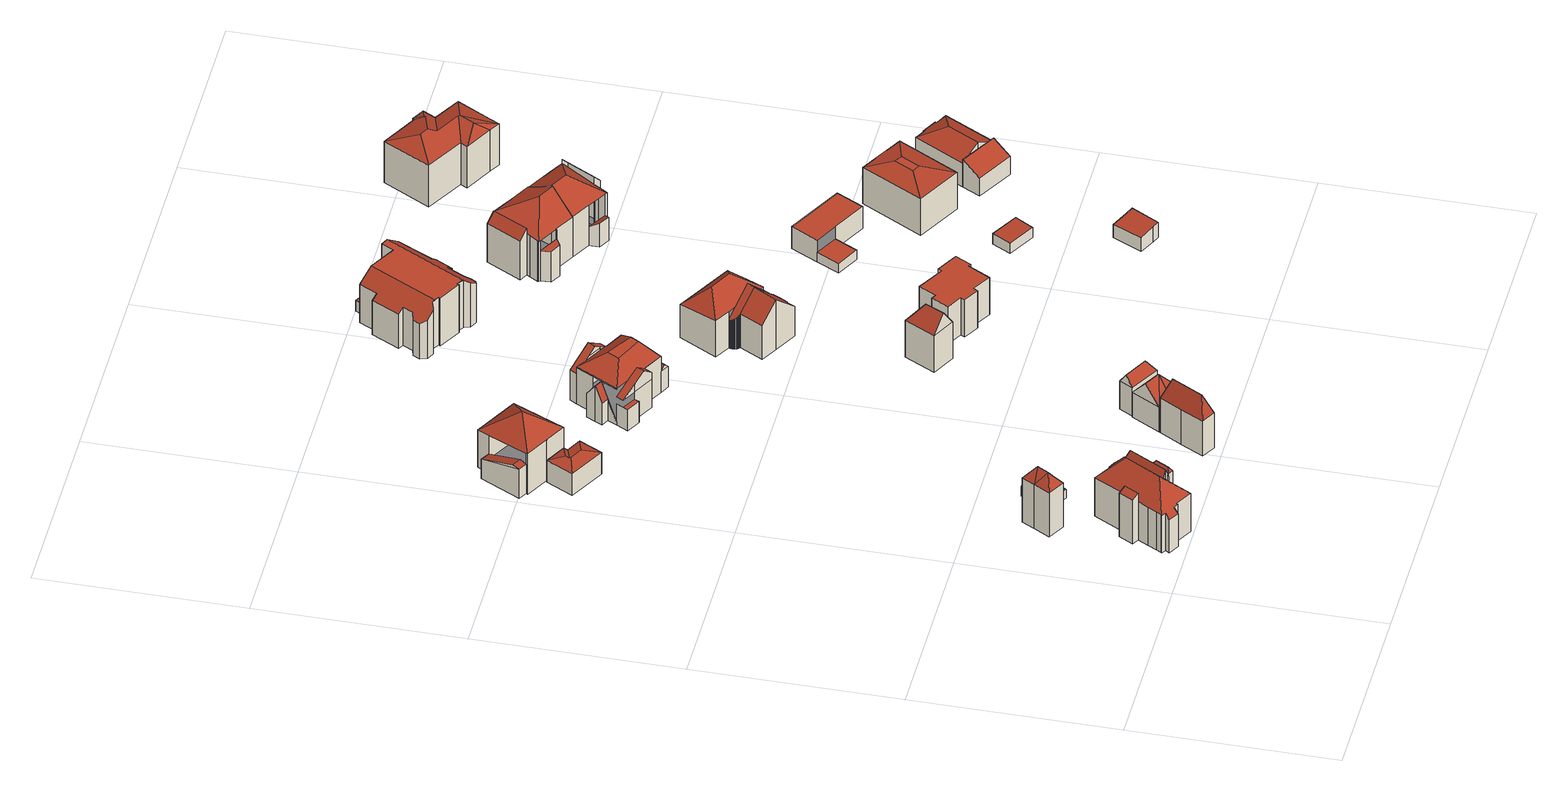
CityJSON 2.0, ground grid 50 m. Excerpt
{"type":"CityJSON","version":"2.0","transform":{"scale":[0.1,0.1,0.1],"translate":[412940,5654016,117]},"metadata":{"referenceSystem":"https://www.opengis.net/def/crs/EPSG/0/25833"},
"CityObjects":{
"building1":{"type":"Building","attributes":{"Dachtyp_tdc":"tdcFreeFormRoof","Gemeindeschluessel":14612000,"Dachneigung":53.16,"QualitaetDacherkennung":0,"Geometrietyp2DReferenz":"3000","BezugspunktDach":"2000","measuredHeight":15.74,"function":"31001_9998"},"geometry":[{"type":"MultiSurface","lod":"2","boundaries":[[[0,1,2]],[[3,4,5]],[[6,4,3]],[[0,4,6]],[[4,0,2]],[[3,5,7]],[[8,3,7]],[[8,6,3]],[[6,8,9]],[[0,6,9,1]],[[9,8,10,11]],[[8,7,12,10]],[[7,5,13,12]],[[5,4,14,13]],[[4,2,15,14]],[[2,1,16,15]],[[1,9,11,16]],[[11,10,12,13,14,15,16]]],"semantics":{"surfaces":[{"type":"RoofSurface"},{"type":"WallSurface"},{"type":"GroundSurface"}],"values":[0,0,0,0,0,0,0,0,0,0,1,1,1,1,1,1,1,2]}}]},
"building2":{"type":"Building","attributes":{"Gemeindeschluessel":14612000,"Geometrietyp2DReferenz":"3000","function":"31001_9998","roofType":"9999"},"children":["building2-1","building2-2","building2-3","building2-4"]},
"building2-1":{"type":"BuildingPart","attributes":{"Dachtyp_tdc":"tdcFreeFormRoof","Dachneigung":69.05,"QualitaetDacherkennung":25,"Geometrietyp2DReferenz":"3000","measuredHeight":12.78,"roofType":"5000"},"parents":["building2"],"geometry":[{"type":"MultiSurface","lod":"2","boundaries":[[[17,18,19,20]],[[21,22,23,24]],[[22,25,26,23]],[[25,27,28,26]],[[29,17,20,30]],[[25,22,21,18,17,31]],[[17,29,31]],[[29,27,25,31]],[[20,19,24,23,26,28,30]]],"semantics":{"surfaces":[{"type":"WallSurface"},{"type":"RoofSurface"},{"type":"GroundSurface"}],"values":[0,0,0,0,0,1,1,1,2]}}]},
"building2-2":{"type":"BuildingPart","attributes":{"Dachtyp_tdc":"tdcFreeFormRoof","Dachneigung":46.55,"QualitaetDacherkennung":43,"Geometrietyp2DReferenz":"3000","measuredHeight":16.27,"roofType":"5000"},"parents":["building2"],"geometry":[{"type":"MultiSurface","lod":"2","boundaries":[[[32,33,34]],[[35,36,37]],[[36,38,39,37]],[[38,40,41,39]],[[40,42,43,41]],[[42,44,45,43]],[[44,46,47,45]],[[46,48,49,47]],[[48,50,51,49]],[[50,52,29,30,51]],[[53,54,55,28,27]],[[54,56,57,55]],[[56,58,59,57]],[[58,60,61,59]],[[60,62,63,61]],[[62,64,65,63]],[[64,66,67,65]],[[56,54,53,52,68,69]],[[52,50,48,46,44,42,40,38,68]],[[38,36,35,33,32,70,71,72,69,68]],[[34,37,39,41,43,45,47,49,51,30,28,55,57,59,61,63,65,67,73,74,75,76,77]],[[66,78,73,67]],[[78,79,74,73]],[[79,72,75,74]],[[72,71,76,75]],[[71,70,77,76]],[[70,32,34,77]],[[72,79,78,66,64,62,60,58,56,69]]],"semantics":{"surfaces":[{"type":"WallSurface"},{"type":"RoofSurface"},{"type":"GroundSurface"}],"values":[0,0,0,0,0,0,0,0,0,0,0,0,0,0,0,0,0,1,1,1,2,0,0,0,0,0,0,1]}}]},
"building2-3":{"type":"BuildingPart","attributes":{"Dachtyp_tdc":"tdcPolyFlatRoof","Dachneigung":26.55,"QualitaetDacherkennung":48,"Geometrietyp2DReferenz":"3000","measuredHeight":13.35,"roofType":"2100"},"parents":["building2"],"geometry":[{"type":"MultiSurface","lod":"2","boundaries":[[[80,81,35,37,82]],[[83,84,85,34,33]],[[84,80,82,85]],[[84,83,81,80]],[[82,37,34,85]]],"semantics":{"surfaces":[{"type":"WallSurface"},{"type":"RoofSurface"},{"type":"GroundSurface"}],"values":[0,0,0,1,2]}}]},
"building2-4":{"type":"BuildingPart","attributes":{"Dachtyp_tdc":"tdcFreeFormRoof","Dachneigung":55.52,"QualitaetDacherkennung":18,"Geometrietyp2DReferenz":"3000","measuredHeight":12.07,"roofType":"5000"},"parents":["building2"],"geometry":[{"type":"MultiSurface","lod":"2","boundaries":[[[86,87,88,89]],[[87,90,21,24,88]],[[91,86,89,19,18]],[[90,87,92]],[[93,92,87,86]],[[93,86,91]],[[91,90,92,93]],[[89,88,24,19]]],"semantics":{"surfaces":[{"type":"WallSurface"},{"type":"RoofSurface"},{"type":"GroundSurface"}],"values":[0,0,0,1,1,1,1,2]}}]},
"building3":{"type":"Building","attributes":{"Dachtyp_tdc":"tdcHipAndGableRoof","Gemeindeschluessel":14612000,"Dachneigung":30.14,"QualitaetDacherkennung":59,"Geometrietyp2DReferenz":"3000","measuredHeight":4.38,"function":"31001_9998","roofType":"5000"},"geometry":[{"type":"Solid","lod":"2","boundaries":[[[[94,95,96,97]],[[95,98,99,96]],[[98,100,101,99]],[[100,102,103,101]],[[102,104,105,103]],[[104,94,97,105]],[[100,98,106]],[[98,95,94,106]],[[94,104,102,100,106]],[[97,96,99,101,103,105]]]],"semantics":{"surfaces":[{"type":"WallSurface"},{"type":"RoofSurface"},{"type":"GroundSurface"}],"values":[[0,0,0,0,0,0,1,1,1,2]]}}]},
"building4":{"type":"Building","attributes":{"Dachtyp_tdc":"tdcFreeFormRoof","Gemeindeschluessel":14612000,"Dachneigung":18.81,"QualitaetDacherkennung":15,"Geometrietyp2DReferenz":"3000","measuredHeight":7.27,"function":"31001_9998","roofType":"5000"},"geometry":[{"type":"Solid","lod":"2","boundaries":[[[[107,108,109,110]],[[108,111,112,109]],[[111,113,114,112]],[[113,115,116,114]],[[115,117,118,116]],[[117,107,110,118]],[[119,120,117,115]],[[119,115,113]],[[121,120,119,113,111]],[[122,121,111,108]],[[122,108,107]],[[120,121,122,107,117]],[[110,109,112,114,116,118]]]],"semantics":{"surfaces":[{"type":"WallSurface"},{"type":"RoofSurface"},{"type":"GroundSurface"}],"values":[[0,0,0,0,0,0,1,1,1,1,1,1,2]]}}]},
"building5":{"type":"Building","attributes":{"Dachtyp_tdc":"tdcFreeFormRoof","Gemeindeschluessel":14612000,"Dachneigung":69.57,"QualitaetDacherkennung":5,"Geometrietyp2DReferenz":"3000","measuredHeight":15.23,"function":"31001_9998","roofType":"5000"},"geometry":[{"type":"Solid","lod":"2","boundaries":[[[[123,124,125,126]],[[124,127,128,125]],[[127,129,130,128]],[[129,131,132,130]],[[131,133,134,132]],[[133,123,126,134]],[[129,127,124,135,136]],[[124,123,135]],[[123,133,131,136,135]],[[131,129,136]],[[126,125,128,130,132,134]]]],"semantics":{"surfaces":[{"type":"WallSurface"},{"type":"RoofSurface"},{"type":"GroundSurface"}],"values":[[0,0,0,0,0,0,1,1,1,1,2]]}}]},
"building6":{"type":"Building","attributes":{"Gemeindeschluessel":14612000,"Geometrietyp2DReferenz":"3000","function":"31001_9998","roofType":"9999"},"children":["building6-1","building6-2"]},
"building6-1":{"type":"BuildingPart","attributes":{"Dachtyp_tdc":"tdcGableRoof","Dachneigung":18.59,"QualitaetDacherkennung":14,"Geometrietyp2DReferenz":"3000","measuredHeight":8.72,"roofType":"3100"},"parents":["building6"],"geometry":[{"type":"MultiSurface","lod":"2","boundaries":[[[137,138,139,140]],[[138,141,142,139]],[[141,143,144,142]],[[141,138,145]],[[138,137,146,145]],[[143,141,145,146]],[[140,139,142,144]]],"semantics":{"surfaces":[{"type":"WallSurface"},{"type":"RoofSurface"},{"type":"GroundSurface"}],"values":[0,0,0,0,1,1,2]}}]},
"building6-2":{"type":"BuildingPart","attributes":{"Dachtyp_tdc":"tdcTentRoof","Dachneigung":39.65,"QualitaetDacherkennung":42,"Geometrietyp2DReferenz":"3000","measuredHeight":16.31,"roofType":"3500"},"parents":["building6"],"geometry":[{"type":"MultiSurface","lod":"2","boundaries":[[[147,148,149,150]],[[148,151,152,149]],[[151,153,154,152]],[[153,155,156,154]],[[155,157,137,140,156]],[[158,147,150,144,143]],[[148,147,159]],[[151,148,159]],[[155,153,151,159]],[[147,158,157,155,159]],[[150,149,152,154,156,140,144]]],"semantics":{"surfaces":[{"type":"WallSurface"},{"type":"RoofSurface"},{"type":"GroundSurface"}],"values":[0,0,0,0,0,0,1,1,1,1,2]}}]},
"building7":{"type":"Building","attributes":{"Dachtyp_tdc":"tdcFreeFormRoof","Gemeindeschluessel":14612000,"Dachneigung":49.25,"QualitaetDacherkennung":3,"Geometrietyp2DReferenz":"3000","measuredHeight":11.63,"function":"31001_9998","roofType":"5000"},"geometry":[{"type":"Solid","lod":"2","boundaries":[[[[160,161,162,163]],[[161,164,165,162]],[[164,166,167,165]],[[166,168,169,167]],[[168,160,163,169]],[[170,168,166]],[[171,170,166,164]],[[171,164,161]],[[161,170,171]],[[160,170,161]],[[170,160,168]],[[163,162,165,167,169]]]],"semantics":{"surfaces":[{"type":"WallSurface"},{"type":"RoofSurface"},{"type":"GroundSurface"}],"values":[[0,0,0,0,0,1,1,0,1,1,1,2]]}}]},
"building8":{"type":"Building","attributes":{"Dachtyp_tdc":"tdcFreeFormRoof","Gemeindeschluessel":14612000,"Dachneigung":56.14,"QualitaetDacherkennung":2,"Geometrietyp2DReferenz":"3000","measuredHeight":10.84,"function":"31001_9998","roofType":"5000"},"geometry":[{"type":"Solid","lod":"2","boundaries":[[[[172,173,174,175]],[[173,176,177,174]],[[176,178,179,177]],[[178,172,175,179]],[[180,178,176]],[[181,180,176,173]],[[181,173,172]],[[180,181,172,178]],[[175,174,177,179]]]],"semantics":{"surfaces":[{"type":"WallSurface"},{"type":"RoofSurface"},{"type":"GroundSurface"}],"values":[[0,0,0,0,1,1,0,1,2]]}}]},
"building9":{"type":"Building","attributes":{"Gemeindeschluessel":14612000,"Geometrietyp2DReferenz":"3000","function":"31001_9998","roofType":"9999"},"children":["building9-1","building9-2","building9-3","building9-4","building9-5","building9-6"]},
"building9-1":{"type":"BuildingPart","attributes":{"Dachtyp_tdc":"tdcGableRoof","Dachneigung":64.5,"QualitaetDacherkennung":11,"Geometrietyp2DReferenz":"3000","measuredHeight":10.12,"roofType":"3100"},"parents":["building9"],"geometry":[{"type":"MultiSurface","lod":"2","boundaries":[[[182,183,184,185]],[[183,186,187,184]],[[186,188,189,187]],[[188,190,191,189]],[[190,192,193,191]],[[188,186,183,182,194]],[[194,192,190,188]],[[195,185,184,187,189,191,193]]],"semantics":{"surfaces":[{"type":"WallSurface"},{"type":"RoofSurface"},{"type":"GroundSurface"}],"values":[0,0,0,0,0,1,1,2]}}]},
"building9-2":{"type":"BuildingPart","attributes":{"Dachtyp_tdc":"tdcFreeFormRoof","Dachneigung":39.21,"QualitaetDacherkennung":8,"Geometrietyp2DReferenz":"3000","measuredHeight":6.95,"roofType":"5000"},"parents":["building9"],"geometry":[{"type":"MultiSurface","lod":"2","boundaries":[[[196,197,198,199]],[[197,200,201,198]],[[200,202,203,201]],[[204,202,200]],[[205,204,200,197]],[[205,197,196]],[[204,205,196,202]],[[199,198,201,203]]],"semantics":{"surfaces":[{"type":"WallSurface"},{"type":"RoofSurface"},{"type":"GroundSurface"}],"values":[0,0,0,0,1,0,1,2]}}]},
"building9-3":{"type":"BuildingPart","attributes":{"Dachtyp_tdc":"tdcPolyFlatRoof","Dachneigung":0,"QualitaetDacherkennung":43,"Geometrietyp2DReferenz":"3000","measuredHeight":5.97,"roofType":"1000"},"parents":["building9"],"geometry":[{"type":"MultiSurface","lod":"2","boundaries":[[[206,207,208,209]],[[207,210,211,208]],[[210,212,185,211]],[[210,207,206,213,212]],[[214,209,208,211,185]]],"semantics":{"surfaces":[{"type":"WallSurface"},{"type":"RoofSurface"},{"type":"GroundSurface"}],"values":[0,0,0,1,2]}}]},
"building9-4":{"type":"BuildingPart","attributes":{"Dachtyp_tdc":"tdcGableRoof","Dachneigung":29.45,"QualitaetDacherkennung":32,"Geometrietyp2DReferenz":"3000","measuredHeight":12.07,"roofType":"3100"},"parents":["building9"],"geometry":[{"type":"MultiSurface","lod":"2","boundaries":[[[215,216,217,218]],[[216,219,206,209,217]],[[220,221,222,223,224,225,226]],[[227,228,229,223,222,230]],[[216,230,222,221,219]],[[215,227,230,216]],[[219,221,220]],[[185,218,217,209,214]]],"semantics":{"surfaces":[{"type":"WallSurface"},{"type":"RoofSurface"},{"type":"GroundSurface"}],"values":[0,0,1,1,0,0,0,2]}}]},
"building9-5":{"type":"BuildingPart","attributes":{"Dachtyp_tdc":"tdcCutTentRoof","Dachneigung":32.93,"QualitaetDacherkennung":38,"Geometrietyp2DReferenz":"3000","measuredHeight":13.3,"roofType":"9999"},"parents":["building9"],"geometry":[{"type":"MultiSurface","lod":"2","boundaries":[[[231,193,192]],[[231,232,233,234,193]],[[235,236,237,238,239,240]],[[236,241,196,199,237]],[[242,243,227,215,218,203,202]],[[244,245,246,247,248]],[[249,250,251,247,246,252,253]],[[242,241,253,252,254]],[[244,224,229,255,242,254,245]],[[254,252,246,245]],[[242,255,243]],[[236,253,241]],[[235,249,253,236]],[[231,248,247,232]],[[256,244,248,231]],[[193,234,238,237,199,203,218,185,195]]],"semantics":{"surfaces":[{"type":"WallSurface"},{"type":"RoofSurface"},{"type":"GroundSurface"}],"values":[0,0,0,0,0,1,1,1,1,1,0,0,0,0,0,2]}}]},
"building9-6":{"type":"BuildingPart","attributes":{"Dachtyp_tdc":"tdcGableRoof","Dachneigung":32.74,"QualitaetDacherkennung":33,"Geometrietyp2DReferenz":"3000","measuredHeight":12.58,"roofType":"3100"},"parents":["building9"],"geometry":[{"type":"MultiSurface","lod":"2","boundaries":[[[257,239,238,258]],[[233,259,260,234]],[[259,257,258,260]],[[261,259,233,262,251,263]],[[264,261,263,250,265,240]],[[257,264,240,239]],[[259,261,264,257]],[[258,238,234,260]]],"semantics":{"surfaces":[{"type":"WallSurface"},{"type":"RoofSurface"},{"type":"GroundSurface"}],"values":[0,0,0,1,1,0,0,2]}}]},
"building10":{"type":"Building","attributes":{"Dachtyp_tdc":"tdcFreeFormRoof","Gemeindeschluessel":14612000,"Dachneigung":55.01,"QualitaetDacherkennung":5,"Geometrietyp2DReferenz":"3000","measuredHeight":14.94,"function":"31001_9998","roofType":"5000"},"geometry":[{"type":"Solid","lod":"2","boundaries":[[[[266,267,268,269]],[[267,270,271,268]],[[270,272,273,271]],[[272,266,269,273]],[[274,275,272,270]],[[274,270,267]],[[275,274,267,266]],[[275,266,272]],[[269,268,271,273]]]],"semantics":{"surfaces":[{"type":"WallSurface"},{"type":"RoofSurface"},{"type":"GroundSurface"}],"values":[[0,0,0,0,1,0,1,1,2]]}}]},
"building11":{"type":"Building","attributes":{"Dachtyp_tdc":"tdcPolyFlatRoof","Gemeindeschluessel":14612000,"Dachneigung":0,"QualitaetDacherkennung":4,"Geometrietyp2DReferenz":"3000","measuredHeight":10.61,"function":"31001_9998","roofType":"1000"},"geometry":[{"type":"Solid","lod":"2","boundaries":[[[[276,277,278,279]],[[276,280,281,282,283,284,285,286,287,288,289,290,291,277]],[[278,292,293,294,295,296,297,298,299,300,301,302,303,279]],[[277,291,292,278]],[[291,290,293,292]],[[290,289,294,293]],[[289,288,295,294]],[[288,287,296,295]],[[287,286,297,296]],[[286,285,298,297]],[[285,284,299,298]],[[284,283,300,299]],[[283,282,301,300]],[[282,281,302,301]],[[281,280,303,302]],[[280,276,279,303]]]],"semantics":{"surfaces":[{"type":"WallSurface"},{"type":"RoofSurface"},{"type":"GroundSurface"}],"values":[[0,1,2,0,0,0,0,0,0,0,0,0,0,0,0,0]]}}]},
"building12":{"type":"Building","attributes":{"Gemeindeschluessel":14612000,"Geometrietyp2DReferenz":"3000","function":"31001_9998","roofType":"9999"},"children":["building12-1","building12-2","building12-3","building12-4"]},
"building12-1":{"type":"BuildingPart","attributes":{"Dachtyp_tdc":"tdcFreeFormRoof","Dachneigung":44.07,"QualitaetDacherkennung":55,"Geometrietyp2DReferenz":"3000","measuredHeight":14.38,"roofType":"5000"},"parents":["building12"],"geometry":[{"type":"MultiSurface","lod":"2","boundaries":[[[304,305,306,307]],[[305,308,309,306]],[[308,310,311,309]],[[310,312,313,311]],[[312,314,315,313]],[[314,316,317,315]],[[316,318,319,317]],[[318,320,321,319]],[[320,322,323,321]],[[322,324,325,323]],[[324,326,327,325]],[[326,328,329,327]],[[328,330,331,329]],[[330,332,333,331]],[[332,334,335,333]],[[334,336,337,335]],[[336,338,339,337]],[[340,341,342,343]],[[344,345,307,346,347]],[[345,304,307]],[[348,349,341,340,350,351]],[[351,352,338,336,334,332,330,328,326,324,322,320,318,316,314,312,310,308,305,304,345,344,348]],[[306,309,311,313,315,317,319,321,323,325,327,329,331,333,335,337,339,353,343,342,354,355,346,307]]],"semantics":{"surfaces":[{"type":"WallSurface"},{"type":"RoofSurface"},{"type":"GroundSurface"}],"values":[0,0,0,0,0,0,0,0,0,0,0,0,0,0,0,0,0,0,0,0,1,1,2]}}]},
"building12-2":{"type":"BuildingPart","attributes":{"Dachtyp_tdc":"tdcFreeFormRoof","Dachneigung":36.97,"QualitaetDacherkennung":9,"Geometrietyp2DReferenz":"3000","measuredHeight":6.87,"roofType":"5000"},"parents":["building12"],"geometry":[{"type":"MultiSurface","lod":"2","boundaries":[[[356,357,358,359]],[[357,360,361,358]],[[362,356,359,363]],[[364,365,362,360]],[[364,360,357]],[[365,364,357,356]],[[365,356,362]],[[359,358,361,363]]],"semantics":{"surfaces":[{"type":"WallSurface"},{"type":"RoofSurface"},{"type":"GroundSurface"}],"values":[0,0,0,1,1,1,1,2]}}]},
"building12-3":{"type":"BuildingPart","attributes":{"Dachtyp_tdc":"tdcGableRoof","Dachneigung":42.23,"QualitaetDacherkennung":45,"Geometrietyp2DReferenz":"3000","measuredHeight":14.13,"roofType":"3100"},"parents":["building12"],"geometry":[{"type":"MultiSurface","lod":"2","boundaries":[[[366,347,346,367]],[[368,369,342,341]],[[368,370,371,369]],[[370,372,373,371]],[[372,374,375,373]],[[374,376,377,375]],[[376,378,379,377]],[[378,380,381,379]],[[380,382,383,381]],[[382,366,367,383]],[[378,376,374,372,370,368,341,349,384,385]],[[385,347,366,382,380,378]],[[367,346,355,354,342,369,371,373,375,377,379,381,383]]],"semantics":{"surfaces":[{"type":"WallSurface"},{"type":"RoofSurface"},{"type":"GroundSurface"}],"values":[0,0,0,0,0,0,0,0,0,0,1,1,2]}}]},
"building12-4":{"type":"BuildingPart","attributes":{"Dachtyp_tdc":"tdcHipRoof","Dachneigung":43.97,"QualitaetDacherkennung":42,"Geometrietyp2DReferenz":"3000","measuredHeight":14.37,"roofType":"3200"},"parents":["building12"],"geometry":[{"type":"MultiSurface","lod":"2","boundaries":[[[386,387,362,363,388]],[[389,390,340,343,361,360]],[[391,392,393,339,338]],[[392,394,395,393]],[[394,386,388,395]],[[390,389,387,386,396]],[[394,392,397]],[[386,394,397,396]],[[392,391,352,398,350,390,396,397]],[[388,363,361,343,353,339,393,395]]],"semantics":{"surfaces":[{"type":"WallSurface"},{"type":"RoofSurface"},{"type":"GroundSurface"}],"values":[0,0,0,0,0,1,1,1,1,2]}}]},
"building13":{"type":"Building","attributes":{"Dachtyp_tdc":"tdcFreeFormRoof","Gemeindeschluessel":14612000,"Dachneigung":0.156,"QualitaetDacherkennung":57,"Geometrietyp2DReferenz":"3000","measuredHeight":13.7,"function":"31001_9998","roofType":"5000"},"geometry":[{"type":"Solid","lod":"2","boundaries":[[[[399,400,401,402,403,404,405,406,407,408,409,410,411,412,413,414,415,416,417,418,419,420,421,422,423,424,425,426,427,428]],[[429,430,400,399]],[[430,431,401,400]],[[431,432,402,401]],[[432,433,403,402]],[[433,434,404,403]],[[434,435,405,404]],[[435,436,406,405]],[[436,437,407,406]],[[437,438,408,407]],[[438,439,409,408]],[[439,440,410,409]],[[440,441,411,410]],[[441,442,412,411]],[[442,443,413,412]],[[443,444,414,413]],[[444,445,415,414]],[[445,446,416,415]],[[446,447,417,416]],[[447,448,418,417]],[[448,449,419,418]],[[449,450,420,419]],[[450,451,421,420]],[[451,452,422,421]],[[452,453,423,422]],[[453,454,424,423]],[[454,455,425,424]],[[455,456,426,425]],[[456,457,427,426]],[[457,458,428,427]],[[458,429,399,428]],[[438,437,436,435,434,433,432,431,459,460,443,442,441,440,439]],[[461,458,457,456,455,454,453,452,451,450,449,448,462]],[[445,444,460,459,430,429,461,462,447,446]],[[431,430,459]],[[429,458,461]],[[444,443,460]],[[448,447,462]]]],"semantics":{"surfaces":[{"type":"GroundSurface"},{"type":"WallSurface"},{"type":"RoofSurface"}],"values":[[0,1,1,1,1,1,1,1,1,1,1,1,1,1,1,1,1,1,1,1,1,1,1,1,1,1,1,1,1,1,1,2,2,2,1,1,1,1]]}}]},
"building14":{"type":"Building","attributes":{"Dachtyp_tdc":"tdcPolyFlatRoof","Gemeindeschluessel":14612000,"Dachneigung":0,"QualitaetDacherkennung":0,"Geometrietyp2DReferenz":"3000","BezugspunktDach":"2000","measuredHeight":3,"function":"31001_9998"},"geometry":[{"type":"MultiSurface","lod":"2","boundaries":[[[463,464,465,466]],[[466,465,399,400]],[[465,464,467,399]],[[464,463,468,467]],[[463,466,400,468]],[[400,399,467,468]]],"semantics":{"surfaces":[{"type":"RoofSurface"},{"type":"WallSurface"},{"type":"GroundSurface"}],"values":[0,1,1,1,1,2]}}]},
"building15":{"type":"Building","attributes":{"Dachtyp_tdc":"tdcPolyFlatRoof","Gemeindeschluessel":14612000,"Dachneigung":6.01,"QualitaetDacherkennung":58,"Geometrietyp2DReferenz":"3000","measuredHeight":4.51,"function":"31001_9998","roofType":"2100"},"geometry":[{"type":"Solid","lod":"2","boundaries":[[[[469,470,471,472]],[[470,473,474,471]],[[473,475,476,474]],[[475,477,478,476]],[[477,479,480,478]],[[479,469,472,480]],[[479,477,475,473,470,469]],[[472,471,474,476,478,480]]]],"semantics":{"surfaces":[{"type":"WallSurface"},{"type":"RoofSurface"},{"type":"GroundSurface"}],"values":[[0,0,0,0,0,0,1,2]]}}]},
"building16":{"type":"Building","attributes":{"Dachtyp_tdc":"tdcPolyFlatRoof","Gemeindeschluessel":14612000,"Dachneigung":2.94,"QualitaetDacherkennung":80,"Geometrietyp2DReferenz":"3000","measuredHeight":3.06,"function":"31001_9998","roofType":"2100"},"geometry":[{"type":"Solid","lod":"2","boundaries":[[[[481,482,483,484]],[[482,485,486,483]],[[485,487,488,486]],[[487,481,484,488]],[[487,485,482,481]],[[484,483,486,488]]]],"semantics":{"surfaces":[{"type":"WallSurface"},{"type":"RoofSurface"},{"type":"GroundSurface"}],"values":[[0,0,0,0,1,2]]}}]},
"building17":{"type":"Building","attributes":{"Gemeindeschluessel":14612000,"Geometrietyp2DReferenz":"3000","function":"31001_9998","roofType":"9999"},"children":["building17-1","building17-2","building17-3","building17-4"]},
"building17-1":{"type":"BuildingPart","attributes":{"Dachtyp_tdc":"tdcPolyFlatRoof","Dachneigung":47.36,"QualitaetDacherkennung":43,"Geometrietyp2DReferenz":"3000","measuredHeight":13.38,"roofType":"2100"},"parents":["building17"],"geometry":[{"type":"MultiSurface","lod":"2","boundaries":[[[489,490,491,492,493]],[[494,495,496,497,498]],[[495,489,493,496]],[[495,494,490,489]],[[493,492,497,496]]],"semantics":{"surfaces":[{"type":"WallSurface"},{"type":"RoofSurface"},{"type":"GroundSurface"}],"values":[0,0,0,1,2]}}]},
"building17-2":{"type":"BuildingPart","attributes":{"Dachtyp_tdc":"tdcPolyFlatRoof","Dachneigung":52.05,"QualitaetDacherkennung":35,"Geometrietyp2DReferenz":"3000","measuredHeight":10.43,"roofType":"2100"},"parents":["building17"],"geometry":[{"type":"MultiSurface","lod":"2","boundaries":[[[499,500,501,502]],[[500,503,504,501]],[[503,505,506,504]],[[505,507,508,506]],[[505,503,500,499,507]],[[508,502,501,504,506]]],"semantics":{"surfaces":[{"type":"WallSurface"},{"type":"RoofSurface"},{"type":"GroundSurface"}],"values":[0,0,0,0,1,2]}}]},
"building17-3":{"type":"BuildingPart","attributes":{"Dachtyp_tdc":"tdcHipAndGableRoof","Dachneigung":29.09,"QualitaetDacherkennung":41,"Geometrietyp2DReferenz":"3000","measuredHeight":17.22,"roofType":"5000"},"parents":["building17"],"geometry":[{"type":"MultiSurface","lod":"2","boundaries":[[[509,510,511,508,507]],[[510,512,513,511]],[[512,514,515,513]],[[514,516,517,518,515]],[[519,520,521]],[[519,522,523,520]],[[522,524,525,523]],[[524,526,527,525]],[[526,498,497,527]],[[491,528,529,492]],[[528,530,499,502,529]],[[491,498,526,524,522,531]],[[522,519,516,514,512,510,531]],[[510,509,530,528,491,531]],[[508,511,513,515,518,520,523,525,527,497,492,529,502]]],"semantics":{"surfaces":[{"type":"WallSurface"},{"type":"RoofSurface"},{"type":"GroundSurface"}],"values":[0,0,0,0,0,0,0,0,0,0,0,1,1,1,2]}}]},
"building17-4":{"type":"BuildingPart","attributes":{"Dachtyp_tdc":"tdcPolyFlatRoof","Dachneigung":0,"QualitaetDacherkennung":0,"Geometrietyp2DReferenz":"3000","measuredHeight":8.62,"roofType":"9999"},"parents":["building17"],"geometry":[{"type":"MultiSurface","lod":"2","boundaries":[[[521,532,533,517]],[[517,533,534,518]],[[533,532,535,534]],[[532,521,520,535]],[[518,534,535,520]],[[518,520,521,517]]],"semantics":{"surfaces":[{"type":"RoofSurface"},{"type":"WallSurface"},{"type":"GroundSurface"},{"type":"ClosureSurface","isClosure":"1","QuelleClosure":"LoD1Solid"}],"values":[0,1,1,1,2,3]}}]},
"building18":{"type":"Building","attributes":{"Gemeindeschluessel":14612000,"Geometrietyp2DReferenz":"3000","function":"31001_9998","roofType":"9999"},"children":["building18-1","building18-2"]},
"building18-1":{"type":"BuildingPart","attributes":{"Dachtyp_tdc":"tdcPolyFlatRoof","Dachneigung":0,"QualitaetDacherkennung":79,"Geometrietyp2DReferenz":"3000","measuredHeight":2.75,"roofType":"1000"},"parents":["building18"],"geometry":[{"type":"MultiSurface","lod":"2","boundaries":[[[536,537,538,539]],[[537,540,541,538]],[[540,542,543,541]],[[542,540,537,536]],[[539,538,541,543]]],"semantics":{"surfaces":[{"type":"WallSurface"},{"type":"RoofSurface"},{"type":"GroundSurface"}],"values":[0,0,0,1,2]}}]},
"building18-2":{"type":"BuildingPart","attributes":{"Dachtyp_tdc":"tdcPolyFlatRoof","Dachneigung":0,"QualitaetDacherkennung":25,"Geometrietyp2DReferenz":"3000","measuredHeight":6.26,"roofType":"1000"},"parents":["building18"],"geometry":[{"type":"MultiSurface","lod":"2","boundaries":[[[544,545,546,547]],[[545,548,536,539,546]],[[549,550,551,543,542]],[[550,544,547,551]],[[550,549,548,545,544]],[[547,546,539,543,551]]],"semantics":{"surfaces":[{"type":"WallSurface"},{"type":"RoofSurface"},{"type":"GroundSurface"}],"values":[0,0,0,0,1,2]}}]},
"building19":{"type":"Building","attributes":{"Gemeindeschluessel":14612000,"Geometrietyp2DReferenz":"3000","function":"31001_9998","roofType":"9999"},"children":["building19-1","building19-2","building19-3","building19-4"]},
"building19-1":{"type":"BuildingPart","attributes":{"Dachtyp_tdc":"tdcPolyFlatRoof","Dachneigung":33.34,"QualitaetDacherkennung":19,"Geometrietyp2DReferenz":"3000","measuredHeight":6.7,"roofType":"2100"},"parents":["building19"],"geometry":[{"type":"MultiSurface","lod":"2","boundaries":[[[552,553,554,555]],[[556,557,558,559]],[[557,552,555,558]],[[557,556,553,552]],[[555,554,559,558]]],"semantics":{"surfaces":[{"type":"WallSurface"},{"type":"RoofSurface"},{"type":"GroundSurface"}],"values":[0,0,0,1,2]}}]},
"building19-2":{"type":"BuildingPart","attributes":{"Dachtyp_tdc":"tdcPolyFlatRoof","Dachneigung":48.39,"QualitaetDacherkennung":54,"Geometrietyp2DReferenz":"3000","measuredHeight":14,"roofType":"2100"},"parents":["building19"],"geometry":[{"type":"MultiSurface","lod":"2","boundaries":[[[560,561,562,563,564]],[[565,566,567,568,569]],[[566,560,564,567]],[[566,565,561,560]],[[564,563,568,567]]],"semantics":{"surfaces":[{"type":"WallSurface"},{"type":"RoofSurface"},{"type":"GroundSurface"}],"values":[0,0,0,1,2]}}]},
"building19-3":{"type":"BuildingPart","attributes":{"Dachtyp_tdc":"tdcPolyFlatRoof","Dachneigung":52.13,"QualitaetDacherkennung":35,"Geometrietyp2DReferenz":"3000","measuredHeight":10.39,"roofType":"2100"},"parents":["building19"],"geometry":[{"type":"MultiSurface","lod":"2","boundaries":[[[505,503,504,506]],[[503,570,571,504]],[[570,572,573,571]],[[570,503,505,572]],[[573,506,504,571]]],"semantics":{"surfaces":[{"type":"WallSurface"},{"type":"RoofSurface"},{"type":"GroundSurface"}],"values":[0,0,0,1,2]}}]},
"building19-4":{"type":"BuildingPart","attributes":{"Dachtyp_tdc":"tdcHipAndGableRoof","Dachneigung":42.75,"QualitaetDacherkennung":43,"Geometrietyp2DReferenz":"3000","measuredHeight":17.27,"roofType":"5000"},"parents":["building19"],"geometry":[{"type":"MultiSurface","lod":"2","boundaries":[[[574,554,553]],[[574,575,513,554]],[[575,576,577,513]],[[576,578,505,506,577]],[[579,573,572]],[[579,580,581,573]],[[580,569,568,581]],[[562,582,583,563]],[[582,584,585,583]],[[584,586,587,585]],[[586,588,559,587]],[[588,556,559]],[[586,584,582,562,569,589]],[[569,580,579,578,576,589]],[[576,575,574,588,586,589]],[[554,513,577,506,573,581,568,563,583,585,587,559]]],"semantics":{"surfaces":[{"type":"WallSurface"},{"type":"RoofSurface"},{"type":"GroundSurface"}],"values":[0,0,0,0,0,0,0,0,0,0,0,0,1,1,1,2]}}]},
"building20":{"type":"Building","attributes":{"Gemeindeschluessel":14612000,"Geometrietyp2DReferenz":"3000","function":"31001_9998","roofType":"9999"},"children":["building20-1","building20-2"]},
"building20-1":{"type":"BuildingPart","attributes":{"Dachtyp_tdc":"tdcCutTentRoof","Dachneigung":15.06,"QualitaetDacherkennung":57,"Geometrietyp2DReferenz":"3000","measuredHeight":11.8,"roofType":"9999"},"parents":["building20"],"geometry":[{"type":"MultiSurface","lod":"2","boundaries":[[[590,591,592,593]],[[591,594,595,592]],[[594,596,597,598,595]],[[599,600,601,602,603]],[[600,590,593,601]],[[590,600,604,605]],[[591,590,605,606]],[[594,591,606,607]],[[593,592,595,598,602,601]],[[600,599,596,594,607,604]],[[607,606,605,604]]],"semantics":{"surfaces":[{"type":"WallSurface"},{"type":"RoofSurface"},{"type":"GroundSurface"}],"values":[0,0,0,0,0,1,1,1,2,1,1]}}]},
"building20-2":{"type":"BuildingPart","attributes":{"Dachtyp_tdc":"tdcPolyFlatRoof","Dachneigung":14.3,"QualitaetDacherkennung":31,"Geometrietyp2DReferenz":"3000","measuredHeight":7.81,"roofType":"2100"},"parents":["building20"],"geometry":[{"type":"MultiSurface","lod":"2","boundaries":[[[597,608,609,598]],[[608,610,611,609]],[[608,597,603,610]],[[611,602,598,609]],[[610,603,602,611]]],"semantics":{"surfaces":[{"type":"WallSurface"},{"type":"RoofSurface"},{"type":"GroundSurface"}],"values":[0,0,1,2,0]}}]},
"building21":{"type":"Building","attributes":{"Dachtyp_tdc":"tdcPolyFlatRoof","Gemeindeschluessel":14612000,"Dachneigung":28.49,"QualitaetDacherkennung":72,"Geometrietyp2DReferenz":"3000","measuredHeight":7.77,"function":"31001_9998","roofType":"2100"},"geometry":[{"type":"Solid","lod":"2","boundaries":[[[[612,613,614,615]],[[613,616,617,614]],[[616,618,619,617]],[[618,612,615,619]],[[618,616,613,612]],[[615,614,617,619]]]],"semantics":{"surfaces":[{"type":"WallSurface"},{"type":"RoofSurface"},{"type":"GroundSurface"}],"values":[[0,0,0,0,1,2]]}}]},
"building22":{"type":"Building","attributes":{"Dachtyp_tdc":"tdcHipAndGableRoof","Gemeindeschluessel":14612000,"Dachneigung":27.91,"QualitaetDacherkennung":76,"Geometrietyp2DReferenz":"3000","measuredHeight":9.47,"function":"31001_9998","roofType":"5000"},"geometry":[{"type":"Solid","lod":"2","boundaries":[[[[620,621,622,619]],[[621,623,624,622]],[[623,625,626,624]],[[625,627,628,626]],[[627,629,630,628]],[[629,631,632,630]],[[631,633,615,632]],[[633,634,635,615]],[[634,620,619,635]],[[631,629,627,625,623,621,636]],[[621,620,634,636]],[[634,633,631,636]],[[619,622,624,626,628,630,632,615,635]]]],"semantics":{"surfaces":[{"type":"WallSurface"},{"type":"RoofSurface"},{"type":"GroundSurface"}],"values":[[0,0,0,0,0,0,0,0,0,1,1,1,2]]}}]},
"building23":{"type":"Building","attributes":{"Dachtyp_tdc":"tdcFreeFormRoof","Gemeindeschluessel":14612000,"Dachneigung":21.59,"QualitaetDacherkennung":36,"Geometrietyp2DReferenz":"3000","measuredHeight":14.44,"function":"31001_9998","roofType":"5000"},"geometry":[{"type":"Solid","lod":"2","boundaries":[[[[637,638,639]],[[640,641,642,643,644,645,646,647,648,649,650,651]],[[652,653,641,640]],[[653,654,642,641]],[[654,655,643,642]],[[655,656,644,643]],[[656,657,645,644]],[[657,658,646,645]],[[658,659,647,646]],[[659,660,648,647]],[[660,661,649,648]],[[661,639,650,649]],[[639,638,651,650]],[[638,652,640,651]],[[662,663,664,637,639,661]],[[665,666,662,661,660]],[[665,659,658]],[[659,665,660]],[[666,658,657,656]],[[658,666,665]],[[663,662,666,656,655]],[[667,668,664,663,655,654]],[[667,654,653]],[[668,667,653,652]],[[637,664,668,652,638]]]],"semantics":{"surfaces":[{"type":"RoofSurface"},{"type":"GroundSurface"},{"type":"WallSurface"}],"values":[[0,1,2,2,2,2,2,2,2,2,2,2,2,2,0,0,0,0,0,0,0,0,0,0,0]]}}]}
},
"vertices":[
[164,311,162],[171,288,140],[179,303,140],[177,348,172],[192,326,140],[210,358,140],[162,320,171],[168,381,140],[151,350,140],[129,311,140],[151,350,14],[129,311,14],[168,381,14],[210,358,14],[192,326,14],[179,303,14],[171,288,14],
[336,171,110],[305,116,110],[305,116,8],[336,171,8],[281,71,110],[278,72,118],[278,72,8],[281,71,8],[272,76,135],[272,76,8],[264,80,110],[264,80,8],[319,181,110],[319,181,8],[323,168,135],
[169,116,118],[169,116,117],[169,116,8],[189,151,117],[189,151,118],[189,151,8],[231,229,117],[231,229,8],[278,203,117],[278,203,8],[280,206,114],[280,206,8],[292,209,105],[292,209,8],[307,201,105],[307,201,8],[311,190,113],[311,190,8],[308,187,117],[308,187,8],[319,181,117],[264,80,117],[254,62,117],[254,62,8],[224,8,117],[224,8,8],[182,31,117],[182,31,8],[181,28,115],[181,28,8],[170,34,114],[170,34,8],[165,23,102],[165,23,8],[139,38,102],[139,38,8],[251,161,170],[204,76,170],[155,90,117],[143,68,117],[136,56,117],[145,48,8],[135,54,8],[136,56,8],[143,68,8],[155,90,8],[145,48,114],[135,54,114],
[172,160,132],[189,151,141],[172,160,8],[169,116,141],[153,125,132],[153,125,8],
[319,109,117],[294,64,117],[294,64,8],[319,109,8],[281,71,117],[305,116,117],[291,74,128],[308,106,128],
[286,390,55],[315,374,37],[315,374,12],[286,390,12],[275,304,36],[275,304,12],[221,334,39],[221,334,12],[229,347,39],[229,347,12],[261,404,39],[261,404,12],[255,333,55],
[168,1394,70],[138,1337,70],[138,1337,8],[168,1394,8],[49,1384,70],[49,1384,8],[84,1450,70],[84,1450,8],[136,1423,70],[136,1423,8],[131,1413,70],[131,1413,8],[96,1410,80],[91,1401,80],[92,1397,80],[124,1380,80],
[548,150,111],[583,131,111],[583,131,12],[548,150,12],[553,76,112],[553,76,12],[522,20,111],[522,20,12],[487,39,111],[487,39,12],[518,95,111],[518,95,12],[556,123,165],[514,47,165],
[28,1485,96],[7,1496,96],[7,1496,13],[28,1485,13],[58,1594,69],[58,1594,13],[80,1582,69],[80,1582,13],[15,1513,100],[37,1501,100],
[96,1611,120],[205,1553,120],[205,1553,13],[96,1611,13],[136,1423,128],[136,1423,13],[84,1450,128],[84,1450,13],[26,1481,128],[26,1481,13],[28,1485,128],[80,1582,122],[114,1513,176],
[584,133,82],[550,152,82],[550,152,12],[584,133,12],[589,223,82],[589,223,12],[663,182,82],[663,182,12],[624,111,82],[624,111,12],[608,166,129],[569,187,129],
[589,223,95],[607,255,95],[607,255,15],[589,223,15],[681,216,95],[681,216,15],[663,182,95],[663,182,15],[655,208,124],[598,239,123],
[311,1341,19],[323,1364,72],[323,1364,12],[311,1341,12],[305,1373,72],[305,1373,12],[314,1391,113],[314,1391,12],[325,1413,79],[325,1413,12],[344,1403,79],[344,1403,12],[332,1381,113],[332,1381,12],
[474,1319,72],[495,1308,72],[495,1308,12],[474,1319,12],[468,1258,72],[468,1258,12],[447,1269,72],[447,1269,12],[458,1264,82],[484,1314,82],
[337,1305,72],[331,1294,72],[331,1294,12],[337,1305,12],[296,1312,72],[296,1312,12],[311,1341,72],[302,1324,72],[302,1324,12],
[398,1295,93],[389,1278,93],[389,1278,12],[398,1295,12],[337,1305,93],[302,1324,93],[337,1305,115],[365,1290,133],[374,1308,133],[347,1322,116],[345,1324,114],[311,1341,93],[398,1295,113],[397,1296,114],[396,1296,115],[389,1278,113],
[344,1403,114],[366,1444,114],[366,1444,98],[366,1444,12],[457,1396,114],[502,1373,114],[502,1373,12],[457,1396,12],[457,1396,98],[457,1396,112],[474,1319,114],[447,1269,114],[398,1295,114],[311,1341,117],[384,1352,144],[399,1381,144],[366,1444,117],[344,1403,117],[457,1396,115],[452,1399,115],[391,1431,116],[463,1343,145],[502,1373,115],[451,1321,145],[398,1295,115],[311,1341,114],
[466,1414,98],[466,1414,12],[376,1462,98],[376,1462,12],[431,1433,138],[389,1433,114],[421,1415,138],[466,1414,112],[454,1398,114],
[750,735,112],[711,661,112],[711,661,8],[750,735,8],[654,690,112],[654,690,8],[693,765,112],[693,765,8],[683,675,157],[706,721,157],
[911,669,115],[880,614,115],[880,614,9],[911,669,9],[917,665,115],[938,704,115],[885,733,115],[880,724,115],[815,760,115],[791,718,115],[781,724,115],[758,682,115],[796,661,115],[790,651,115],[828,630,115],[834,640,115],[834,640,9],[828,630,9],[790,651,9],[796,661,9],[758,682,9],[781,724,9],[791,718,9],[815,760,9],[880,724,9],[885,733,9],[938,704,9],[917,665,9],
[645,1136,98],[644,1137,97],[644,1137,6],[645,1136,6],[643,1138,96],[643,1138,6],[642,1139,95],[642,1139,6],[642,1140,94],[642,1140,6],[641,1143,92],[641,1143,6],[640,1144,91],[640,1144,6],[640,1146,90],[640,1146,6],[640,1147,89],[640,1147,6],[640,1148,88],[640,1148,6],[640,1150,88],[640,1150,6],[640,1151,87],[640,1151,6],[640,1152,87],[640,1152,6],[640,1153,87],[640,1153,6],[641,1154,86],[641,1154,6],[641,1155,86],[641,1155,6],[642,1157,86],[642,1157,6],[642,1158,86],[642,1158,6],[746,1102,100],[737,1086,100],[737,1086,6],[746,1102,6],[646,1135,100],[645,1136,99],[646,1135,6],[646,1135,99],[691,1110,150],[734,1087,103],[737,1107,109],[700,1127,150],[663,1147,109],[700,1127,6],[691,1110,6],[691,1111,6],
[818,1178,65],[793,1133,65],[793,1133,6],[818,1178,6],[769,1146,65],[769,1146,6],[794,1191,65],[794,1191,6],[788,1151,75],[802,1178,75],
[647,1134,101],[647,1134,6],[747,1080,90],[747,1080,6],[750,1067,81],[750,1067,6],[739,1046,81],[739,1046,6],[725,1042,90],[725,1042,6],[715,1023,90],[715,1023,6],[659,1053,148],[659,1053,6],[618,1076,102],[618,1076,6],[649,1133,102],[649,1133,6],[691,1110,147],[691,1111,148],
[796,1195,100],[794,1191,100],[796,1195,6],[769,1146,105],[746,1102,109],[642,1158,109],[604,1179,109],[604,1179,6],[654,1272,100],[654,1272,6],[726,1174,150],[671,1203,150],[700,1127,109],
[648,1927,10],[664,1957,10],[715,1930,10],[699,1900,10],[701,1899,10],[673,1845,10],[686,1838,10],[663,1796,10],[649,1803,10],[628,1764,10],[630,1747,10],[621,1732,10],[602,1727,10],[584,1736,10],[579,1751,10],[562,1761,10],[560,1757,10],[503,1787,10],[506,1791,10],[489,1801,10],[472,1796,10],[454,1805,10],[449,1822,10],[458,1839,10],[474,1844,10],[487,1869,10],[474,1876,10],[510,1944,10],[523,1937,10],[547,1981,10],[648,1927,147],[664,1957,147],[715,1930,119],[699,1900,119],[701,1899,117],[673,1845,117],[686,1838,106],[663,1796,106],[649,1803,118],[628,1764,118],[630,1747,111],[621,1732,112],[602,1727,123],[584,1736,137],[579,1751,145],[562,1761,147],[560,1757,147],[503,1787,147],[506,1791,147],[489,1801,143],[472,1796,133],[454,1805,119],[449,1822,110],[458,1839,110],[474,1844,119],[487,1869,119],[474,1876,108],[510,1944,108],[523,1937,119],[547,1981,119],[682,1948,147],[578,1752,147],[582,1963,147],[494,1798,147],
[584,1999,40],[568,1970,40],[648,1927,40],[664,1957,40],[568,1970,10],[584,1999,10],
[1174,332,47],[1208,404,47],[1208,404,9],[1174,332,9],[1250,381,52],[1250,381,9],[1266,373,54],[1266,373,9],[1230,306,53],[1230,306,9],[1213,314,51],[1213,314,9],
[1102,616,38],[1126,661,41],[1126,661,10],[1102,616,10],[1193,624,41],[1193,624,10],[1169,579,38],[1169,579,10],
[819,1750,120],[838,1739,143],[838,1739,141],[838,1739,10],[819,1750,10],[792,1654,144],[772,1664,120],[772,1664,10],[792,1654,10],[792,1654,129],
[891,1710,114],[899,1725,93],[899,1725,10],[891,1710,10],[948,1698,93],[948,1698,10],[940,1684,114],[940,1684,10],[940,1683,114],[940,1683,10],
[940,1683,141],[905,1619,182],[905,1619,10],[877,1567,124],[877,1567,10],[828,1594,124],[828,1594,10],[828,1593,124],[828,1593,96],[828,1593,10],[779,1620,124],[779,1620,10],[779,1620,96],[775,1622,124],[775,1622,10],[776,1625,125],[776,1625,10],[787,1645,128],[787,1645,10],[874,1720,141],[874,1720,10],[891,1710,141],[863,1641,182],
[780,1595,96],[806,1581,96],[806,1581,10],[780,1595,10],
[1035,1001,37],[1006,946,37],[1006,946,10],[1035,1001,10],[950,975,37],[950,975,10],[979,1030,37],[979,1030,10],
[1153,1023,72],[1118,957,72],[1118,957,10],[1153,1023,10],[1035,1001,72],[979,1030,72],[1014,1096,72],[1014,1096,10],
[926,1516,77],[925,1541,64],[925,1541,10],[926,1516,10],[973,1514,63],[952,1501,77],[952,1501,10],[973,1514,10],
[1013,1534,129],[996,1544,150],[996,1544,129],[996,1544,10],[1013,1534,10],[1042,1628,150],[1059,1619,129],[1059,1619,10],[1042,1628,10],[1042,1628,139],
[995,1672,93],[995,1672,10],[987,1658,114],[987,1658,10],
[925,1541,125],[877,1567,125],[906,1622,183],[906,1622,10],[940,1684,139],[987,1658,139],[1003,1649,139],[1003,1649,10],[991,1534,128],[991,1534,10],[980,1514,125],[980,1514,10],[978,1511,125],[978,1511,10],[973,1514,125],[950,1598,183],
[1233,767,113],[1123,826,113],[1123,826,9],[1233,767,9],[1205,976,113],[1205,976,9],[1242,956,113],[1242,956,87],[1242,956,9],[1277,937,113],[1315,916,113],[1315,916,9],[1277,937,9],[1277,937,87],[1245,896,127],[1220,851,127],[1200,860,127],[1226,908,127],
[1248,967,84],[1248,967,9],[1283,948,84],[1283,948,9],
[1397,720,92],[1373,676,65],[1373,676,14],[1397,720,14],[1282,726,65],[1282,726,14],[1306,770,92],[1306,770,14],
[1306,770,81],[1373,893,81],[1373,893,14],[1401,878,81],[1401,878,14],[1403,882,79],[1403,882,14],[1439,863,79],[1439,863,14],[1437,858,81],[1437,858,14],[1464,844,81],[1464,844,14],[1397,720,81],[1352,745,109],[1352,745,14],[1394,822,109],
[1058,1957,151],[1049,2037,125],[986,1921,125],[1140,1988,7],[1142,1992,7],[1173,1975,7],[1156,1944,7],[1224,1907,7],[1179,1824,7],[1166,1800,7],[1140,1814,7],[1070,1852,7],[1080,1869,7],[986,1921,7],[1049,2037,7],[1140,1988,125],[1142,1992,125],[1173,1975,125],[1156,1944,125],[1224,1907,125],[1179,1824,125],[1166,1800,125],[1140,1814,125],[1070,1852,125],[1080,1869,125],[1149,1890,145],[1087,1924,145],[1081,1944,151],[1131,1850,146],[1151,1886,146],[1149,1968,132],[1147,1964,132]
]}
